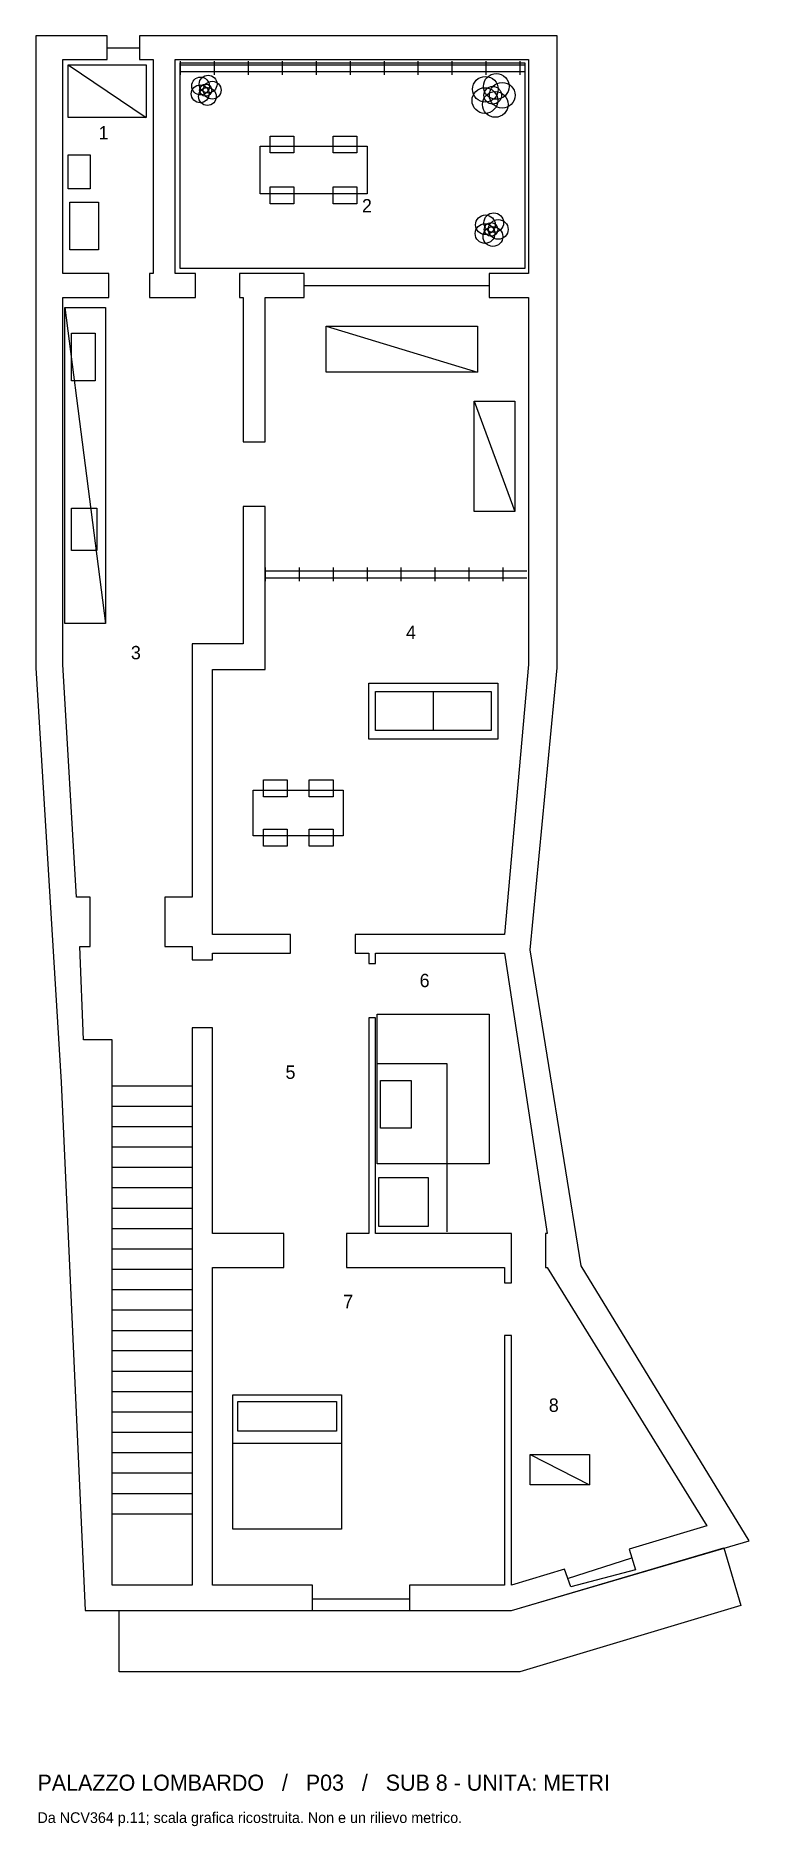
# Model space of a CAD drawing. Header units: metres. Extents: x 0 to 10.7, y -2.3 to 24.5.
import ezdxf

# ---------------------------------------------------------------- set-up
doc = ezdxf.new("R2010")
doc.units = ezdxf.units.M
for name, color, linetype in [('ARREDI_INDICATIVI', 32, 'Continuous'), ('ESTERNI', 8, 'Continuous'), ('FINESTRE', 4, 'Continuous'), ('MURI_CARTA', 7, 'Continuous'), ('PROPOSTA', 3, 'Continuous'), ('RIFERIMENTI', 5, 'Continuous'), ('SCALA', 8, 'Continuous'), ('VOLUME_ALTO', 30, 'Continuous')]:
    doc.layers.add(name, color=color, linetype=linetype)

msp = doc.modelspace()

# ---------------------------------------------------------------- linework, layer by layer
at = {"layer": 'ARREDI_INDICATIVI'}
for p, q in [((0.483, 24.028), (1.651, 23.241)), ((0.432, 20.396), (1.041, 15.672)), ((4.343, 20.117), (6.604, 19.431)), ((6.553, 18.999), (7.163, 17.348)), ((5.944, 14.656), (5.944, 14.072)), ((2.946, 3.418), (4.572, 3.418)), ((7.391, 3.251), (8.28, 2.794))]:
    msp.add_line(p, q, dxfattribs=at)
for points in [[(0.483, 24.028), (1.651, 24.028), (1.651, 23.241), (0.483, 23.241)], [(3.353, 22.809), (4.953, 22.809), (4.953, 22.098), (3.353, 22.098)], [(3.505, 22.962), (3.861, 22.962), (3.861, 22.708), (3.505, 22.708)], [(4.445, 22.962), (4.801, 22.962), (4.801, 22.708), (4.445, 22.708)], [(0.483, 22.682), (0.813, 22.682), (0.813, 22.174), (0.483, 22.174)], [(0.508, 21.971), (0.94, 21.971), (0.94, 21.26), (0.508, 21.26)], [(3.505, 22.2), (3.861, 22.2), (3.861, 21.946), (3.505, 21.946)], [(4.445, 22.2), (4.801, 22.2), (4.801, 21.946), (4.445, 21.946)], [(0.432, 20.396), (1.041, 20.396), (1.041, 15.672), (0.432, 15.672)], [(4.343, 20.117), (6.604, 20.117), (6.604, 19.431), (4.343, 19.431)], [(0.533, 20.015), (0.889, 20.015), (0.889, 19.304), (0.533, 19.304)], [(6.553, 18.999), (7.163, 18.999), (7.163, 17.348), (6.553, 17.348)], [(0.533, 17.399), (0.914, 17.399), (0.914, 16.764), (0.533, 16.764)], [(4.978, 14.783), (6.909, 14.783), (6.909, 13.945), (4.978, 13.945)], [(5.08, 14.656), (6.807, 14.656), (6.807, 14.072), (5.08, 14.072)], [(3.251, 13.183), (4.597, 13.183), (4.597, 12.497), (3.251, 12.497)], [(3.404, 13.335), (3.759, 13.335), (3.759, 13.081), (3.404, 13.081)], [(4.089, 13.335), (4.445, 13.335), (4.445, 13.081), (4.089, 13.081)], [(3.404, 12.598), (3.759, 12.598), (3.759, 12.344), (3.404, 12.344)], [(4.089, 12.598), (4.445, 12.598), (4.445, 12.344), (4.089, 12.344)], [(5.156, 8.839), (5.613, 8.839), (5.613, 8.128), (5.156, 8.128)], [(5.131, 7.391), (5.867, 7.391), (5.867, 6.655), (5.131, 6.655)], [(2.946, 4.14), (4.572, 4.14), (4.572, 2.134), (2.946, 2.134)], [(3.023, 4.039), (4.496, 4.039), (4.496, 3.597), (3.023, 3.597)], [(7.391, 3.251), (8.28, 3.251), (8.28, 2.794), (7.391, 2.794)]]:
    msp.add_lwpolyline(points, close=True, dxfattribs=at)
for centre, radius in [((2.464, 23.71), 0.133), ((2.577, 23.738), 0.133), ((6.723, 23.661), 0.192), ((6.886, 23.703), 0.192), ((2.458, 23.593), 0.133), ((2.566, 23.553), 0.133), ((2.54, 23.647), 0.0914), ((2.638, 23.647), 0.133), ((6.715, 23.492), 0.192), ((6.871, 23.434), 0.192), ((6.833, 23.571), 0.132), ((6.975, 23.571), 0.192), ((6.723, 21.634), 0.147), ((6.848, 21.666), 0.147), ((6.916, 21.565), 0.147), ((6.717, 21.504), 0.147), ((6.836, 21.459), 0.147), ((6.807, 21.565), 0.102)]:
    msp.add_circle(centre, radius, dxfattribs=at)
at = {"layer": 'ESTERNI'}
msp.add_lwpolyline([(1.245, 0.914), (7.112, 0.914), (10.287, 1.854), (10.541, 0.991), (7.239, 0), (1.245, 0)], close=True, dxfattribs=at)
at = {"layer": 'FINESTRE'}
for p, q in [((1.067, 24.282), (1.549, 24.282)), ((4.013, 20.726), (6.782, 20.726)), ((7.95, 1.397), (8.915, 1.702)), ((4.14, 1.092), (5.588, 1.092))]:
    msp.add_line(p, q, dxfattribs=at)
at = {"layer": 'MURI_CARTA'}
for points in [[(0, 24.46), (0, 15.011), (0.381, 8.814), (0.737, 0.914), (4.14, 0.914), (4.14, 1.295), (2.642, 1.295), (2.642, 6.045), (3.708, 6.045), (3.708, 6.553), (2.642, 6.553), (2.642, 9.627), (2.337, 9.627), (2.337, 1.295), (1.143, 1.295), (1.143, 9.449), (0.711, 9.449), (0.66, 10.846), (0.813, 10.846), (0.813, 11.582), (0.61, 11.582), (0.406, 15.062), (0.406, 20.549), (1.092, 20.549), (1.092, 20.904), (0.406, 20.904), (0.406, 24.105), (1.067, 24.105), (1.067, 24.46)], [(7.112, 0.914), (10.668, 1.956), (8.153, 6.071), (7.391, 10.795), (7.798, 15.011), (7.798, 24.46), (1.549, 24.46), (1.549, 24.105), (1.753, 24.105), (1.753, 20.904), (1.702, 20.904), (1.702, 20.549), (2.388, 20.549), (2.388, 20.904), (2.083, 20.904), (2.083, 24.105), (7.366, 24.105), (7.366, 20.904), (6.782, 20.904), (6.782, 20.549), (7.366, 20.549), (7.366, 15.062), (7.01, 11.024), (4.775, 11.024), (4.775, 10.744), (4.978, 10.744), (4.978, 10.592), (5.08, 10.592), (5.08, 10.744), (7.01, 10.744), (7.645, 6.553), (7.62, 6.553), (7.62, 6.045), (7.645, 6.045), (10.033, 2.184), (8.872, 1.831), (8.966, 1.524), (8.001, 1.27), (7.904, 1.536), (7.112, 1.295), (7.112, 5.029), (7.01, 5.029), (7.01, 1.295), (5.588, 1.295), (5.588, 0.914)], [(3.429, 18.39), (3.429, 20.549), (4.013, 20.549), (4.013, 20.904), (3.048, 20.904), (3.048, 20.549), (3.099, 20.549), (3.099, 18.39)], [(1.93, 10.846), (2.337, 10.846), (2.337, 10.643), (2.642, 10.643), (2.642, 10.744), (3.81, 10.744), (3.81, 11.024), (2.642, 11.024), (2.642, 14.986), (3.429, 14.986), (3.429, 17.424), (3.099, 17.424), (3.099, 15.367), (2.337, 15.367), (2.337, 11.582), (1.93, 11.582)], [(4.648, 6.045), (7.01, 6.045), (7.01, 5.817), (7.112, 5.817), (7.112, 5.994), (7.112, 6.045), (7.112, 6.553), (5.08, 6.553), (5.08, 9.779), (4.978, 9.779), (4.978, 6.553), (4.648, 6.553)]]:
    msp.add_lwpolyline(points, close=True, dxfattribs=at)
at = {"layer": 'PROPOSTA'}
for p, q in [((2.159, 24.079), (2.159, 23.876)), ((2.159, 24.028), (7.315, 24.028)), ((2.159, 23.927), (7.315, 23.927)), ((2.667, 24.079), (2.667, 23.876)), ((3.175, 24.079), (3.175, 23.876)), ((3.683, 24.079), (3.683, 23.876)), ((4.191, 24.079), (4.191, 23.876)), ((4.699, 24.079), (4.699, 23.876)), ((5.207, 24.079), (5.207, 23.876)), ((5.715, 24.079), (5.715, 23.876)), ((6.223, 24.079), (6.223, 23.876)), ((6.731, 24.079), (6.731, 23.876)), ((7.239, 24.079), (7.239, 23.876)), ((3.429, 16.51), (3.429, 16.307)), ((3.429, 16.459), (7.341, 16.459)), ((3.429, 16.358), (7.341, 16.358)), ((3.937, 16.51), (3.937, 16.307)), ((4.445, 16.51), (4.445, 16.307)), ((4.953, 16.51), (4.953, 16.307)), ((5.461, 16.51), (5.461, 16.307)), ((5.969, 16.51), (5.969, 16.307)), ((6.477, 16.51), (6.477, 16.307)), ((6.985, 16.51), (6.985, 16.307)), ((5.105, 9.093), (6.147, 9.093)), ((6.147, 9.093), (6.147, 8.788)), ((6.147, 8.788), (6.147, 7.95)), ((6.147, 7.95), (6.147, 6.579))]:
    msp.add_line(p, q, dxfattribs=at)
msp.add_lwpolyline([(2.159, 24.054), (7.315, 24.054), (7.315, 20.98), (2.159, 20.98)], close=True, dxfattribs=at)
at = {"layer": 'SCALA'}
for p, q in [((1.143, 8.763), (2.337, 8.763)), ((1.143, 8.458), (2.337, 8.458)), ((1.143, 8.153), (2.337, 8.153)), ((1.143, 7.849), (2.337, 7.849)), ((1.143, 7.544), (2.337, 7.544)), ((1.143, 7.239), (2.337, 7.239)), ((1.143, 6.934), (2.337, 6.934)), ((1.143, 6.629), (2.337, 6.629)), ((1.143, 6.325), (2.337, 6.325)), ((1.143, 6.02), (2.337, 6.02)), ((1.143, 5.715), (2.337, 5.715)), ((1.143, 5.41), (2.337, 5.41)), ((1.143, 5.105), (2.337, 5.105)), ((1.143, 4.801), (2.337, 4.801)), ((1.143, 4.496), (2.337, 4.496)), ((1.143, 4.191), (2.337, 4.191)), ((1.143, 3.886), (2.337, 3.886)), ((1.143, 3.581), (2.337, 3.581)), ((1.143, 3.277), (2.337, 3.277)), ((1.143, 2.972), (2.337, 2.972)), ((1.143, 2.667), (2.337, 2.667)), ((1.143, 2.362), (2.337, 2.362))]:
    msp.add_line(p, q, dxfattribs=at)
at = {"layer": 'VOLUME_ALTO'}
msp.add_line((5.105, 9.83), (6.782, 9.83), dxfattribs=at)
msp.add_lwpolyline([(5.105, 9.83), (6.782, 9.83), (6.782, 7.595), (5.105, 7.595)], close=True, dxfattribs=at)

# ---------------------------------------------------------------- texts
at = {"layer": 'RIFERIMENTI'}
for s, height, p in [('1', 0.2, (0.94, 22.911)), ('2', 0.2, (4.877, 21.819)), ('4', 0.2, (5.537, 15.443)), ('3', 0.2, (1.422, 15.138)), ('6', 0.2, (5.74, 10.236)), ('5', 0.2, (3.734, 8.865)), ('7', 0.2, (4.597, 5.436)), ('8', 0.2, (7.671, 3.886)), ('PALAZZO LOMBARDO   /   P03   /   SUB 8 - UNITA: METRI', 0.24, (0.025, -1.778)), ('Da NCV364 p.11; scala grafica ricostruita. Non e un rilievo metrico.', 0.16, (0.025, -2.261))]:
    msp.add_text(s, height=height, dxfattribs=at).set_placement(p)

doc.saveas('drawing.dxf')
